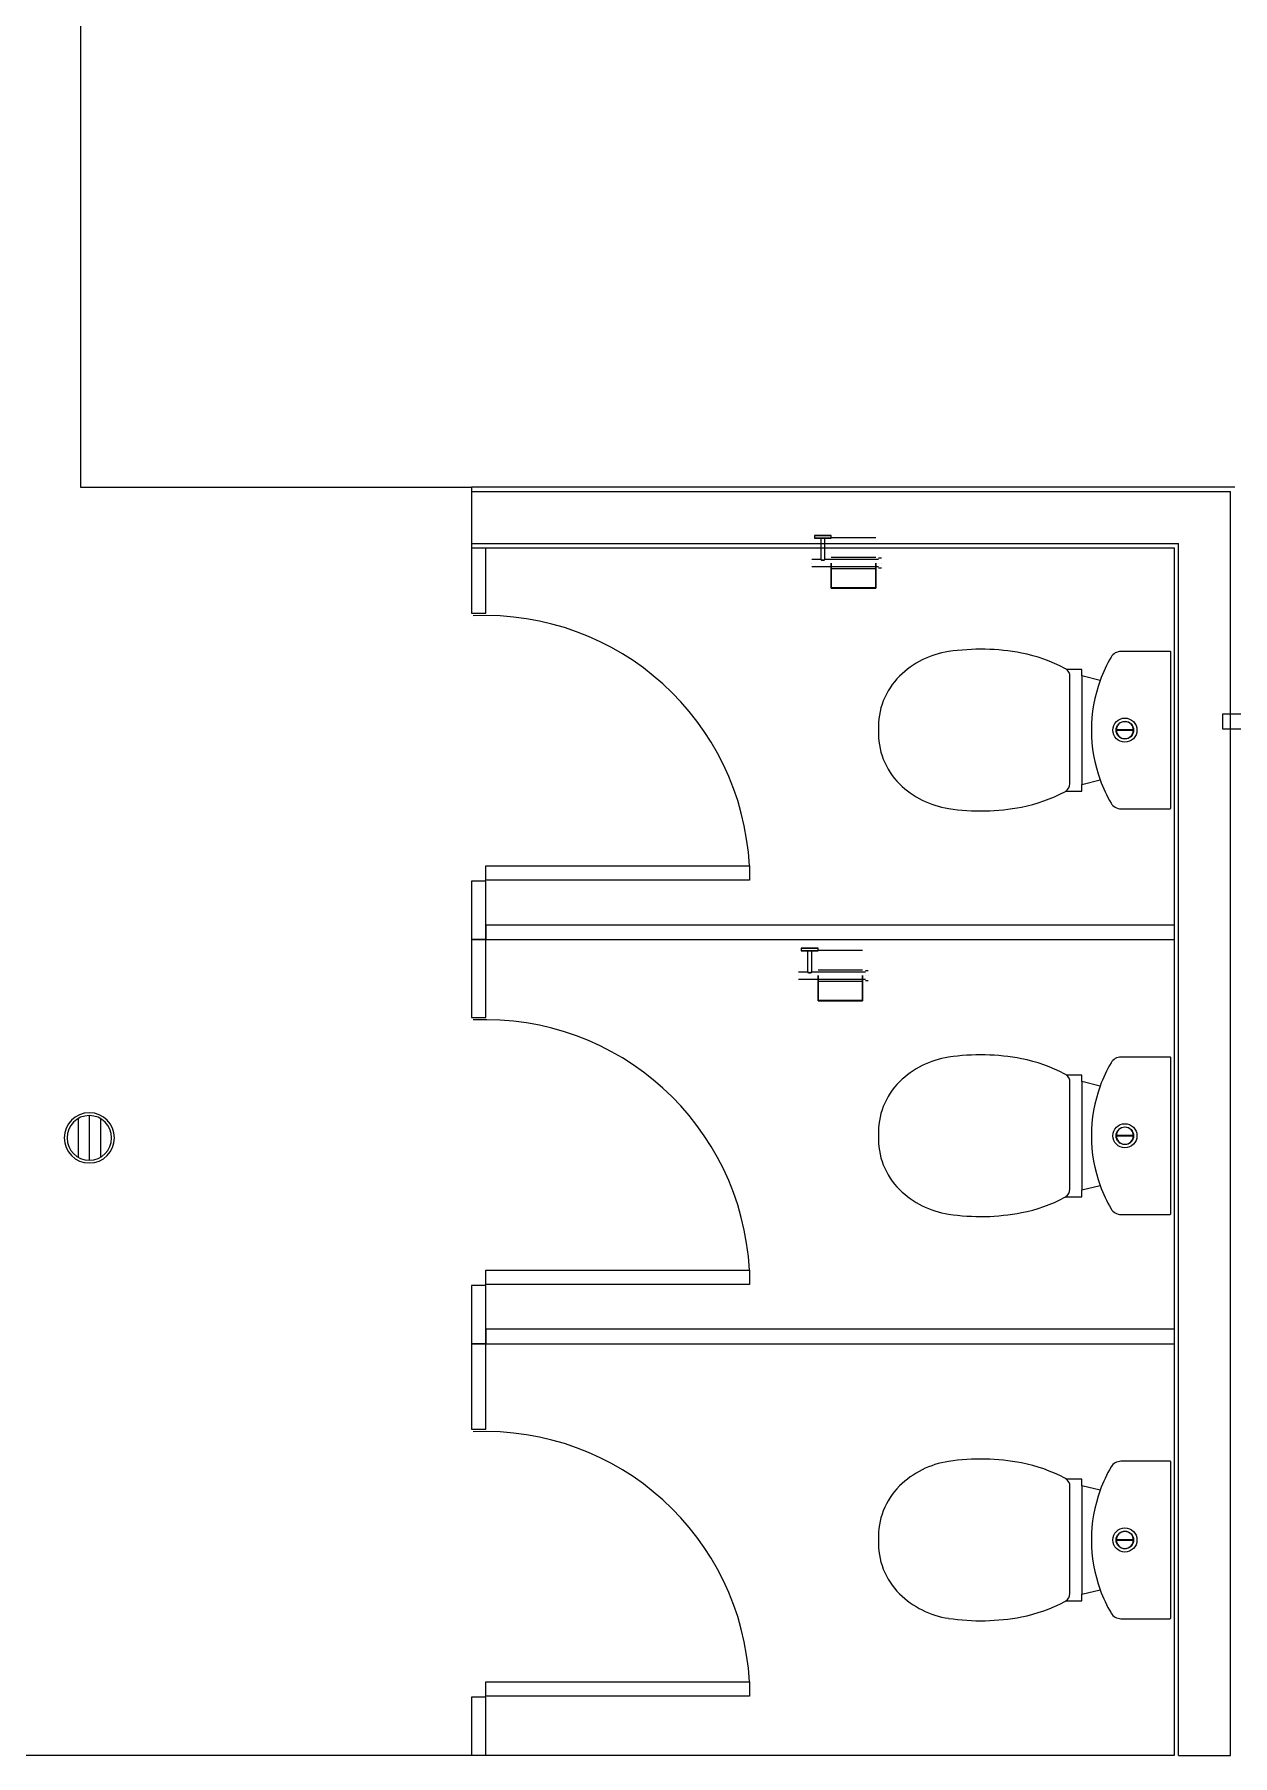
# Model space of a CAD drawing. Header units: millimetres. Extents: x -677815 to 406757, y -145898 to 39000.
# Drawn here: x 265175 to 267903, y 115 to 4034 of the extents above; entities that cross this region are included whole.
import ezdxf

# ---------------------------------------------------------------- set-up
doc = ezdxf.new("R2010")
doc.units = ezdxf.units.MM
doc.header["$LTSCALE"] = 8
for name, color, linetype, lineweight in [('Xref building Toll$0$A-AREA', 8, 'Continuous', 18), ('Xref building Toll$0$A-FLOR', 8, 'Continuous', 25), ('Xref building Toll$0$A-GENM', 8, 'Continuous', 9), ('Xref building Toll$0$A-WALL', 8, 'Continuous', 9), ('Xref building Toll$0$P-SANR-FIXT', 8, 'Continuous', 9), ('Xref building Toll$0$Q-SPCQ', 8, 'Continuous', 9), ('Xref building Toll$0$Q-SPCQ-HDLN', 8, 'Continuous', 9)]:
    doc.layers.add(name, color=color, linetype=linetype, lineweight=lineweight)

# ---------------------------------------------------------------- blocks, each defined once
blk = doc.blocks.new('Xref building Toll$0$TPT - Toilet Partition 02 - Standard-2309394-MASTER GROUND FLOOR')
at = {"layer": 'Xref building Toll$0$A-GENM'}
for p, q in [((66.5, -236), (-66.5, -236)), ((-66.5, -236), (-66.5, -269)), ((-33.5, -269), (-66.5, -269)), ((-66.5, -269), (-66.5, -1835.9)), ((-66.5, -269), (66.5, -269)), ((-33.5, -1835.9), (-33.5, -269)), ((66.5, -269), (66.5, -236)), ((825.5, -236), (676.5, -236)), ((676.5, -236), (676.5, -269)), ((676.5, -269), (825.5, -269))]:
    blk.add_line(p, q, dxfattribs=at)
blk = doc.blocks.new('Xref building Toll$0$Doors - Doors-744022-MASTER GROUND FLOOR')
at = {"layer": 'Xref building Toll$0$Q-SPCQ'}
for p, q in [((1.9, 1468.9), (34.9, 1468.9)), ((1.9, 868.8), (1.9, 1468.9)), ((34.9, 1468.9), (34.9, 868.8)), ((34.9, 868.8), (1.9, 868.8))]:
    blk.add_line(p, q, dxfattribs=at)
at = {"layer": 'Xref building Toll$0$Q-SPCQ-HDLN'}
blk.add_arc((2.4, 1470.4), 602.4, 273.096, 2.588, dxfattribs=at)
blk = doc.blocks.new('Xref building Toll$0$TPT - Toilet Partition 02 - Standard-2255808-MASTER GROUND FLOOR')
at = {"layer": 'Xref building Toll$0$A-GENM'}
for p, q in [((66.5, -236), (-66.5, -236)), ((-66.5, -236), (-66.5, -269)), ((-33.5, -269), (-66.5, -269)), ((-66.5, -269), (-66.5, -1835.9)), ((-66.5, -269), (66.5, -269)), ((-33.5, -1835.9), (-33.5, -269)), ((66.5, -269), (66.5, -236)), ((853.8, -236), (676.5, -236)), ((676.5, -236), (676.5, -269)), ((676.5, -269), (853.8, -269)), ((853.8, -269), (853.8, -236))]:
    blk.add_line(p, q, dxfattribs=at)
blk = doc.blocks.new('Xref building Toll$0$TOI_Suite - Standard-704793-MASTER GROUND FLOOR')
at = {"layer": 'Xref building Toll$0$P-SANR-FIXT'}
for p, q in [((176.8, 0), (-177.5, 0)), ((-179.5, -2), (-179.5, -113.9)), ((178.8, -113.9), (178.8, -2.4)), ((-0.7, -85.8), (-0.7, -105)), ((-0.7, -105), (-0.7, -124.5)), ((0, -105), (0, -85.6)), ((0, -124.1), (0, -105)), ((-113.6, -161.2), (-123.9, -203.2)), ((123.1, -203.2), (112.9, -161.2)), ((-123.9, -203.2), (-138.5, -203.2)), ((-138.5, -203.2), (-138.5, -237.9)), ((-123.9, -203.2), (123.1, -203.2)), ((121.5, -230.1), (-122.7, -230.1)), ((138.3, -203.2), (123.1, -203.2)), ((138.3, -239.2), (138.3, -203.2))]:
    blk.add_line(p, q, dxfattribs=at)
for radius in [27.5, 20]:
    blk.add_circle((-0.4, -105), radius, dxfattribs=at)
for centre, radius, start, end in [((-177.5, -2), 1.98, 89.7414, 180.6225), ((176.8, -2), 1.98, 346.8035, 90.2586), ((-153.5, -113.9), 26, 180, 239.7391), ((-0.4, -105), 19.5, 88.909, 268.8454), ((-0.4, -105), 19.5, 268.8454, 360), ((-0.4, -105), 19.5, 360, 88.909), ((152.8, -113.9), 26, 300.2458, 360), ((-0.4, 148.7), 330, 239.7391, 249.9237), ((-0.4, 148.7), 330, 290.0757, 300.2458), ((-0.4, 148.7), 330, 249.9237, 270.0007), ((-0.4, 148.7), 330, 270.0007, 290.0757), ((-122.7, -250.1), 20, 90, 142.1539), ((121.5, -250.1), 20, 33.0608, 90), ((165, -405.6), 347, 151.8304, 169.1287), ((-102.6, -262.3), 43.4, 145.7143, 151.8304), ((23.6, -304), 131.8, 28.1696, 29.4515), ((-166.1, -405.6), 347, 10.8713, 28.1696), ((309.4, -433.3), 494, 169.1287, 188.5283), ((-310.5, -433.3), 494, 351.4717, 10.8713), ((19.2, -476.8), 200.6, 188.5283, 224.6841), ((-20.4, -476.8), 200.6, 315.3159, 351.4717), ((-7.8, -503.6), 162.6, 224.6841, 272.5413), ((6.6, -503.6), 162.6, 267.4587, 315.3159)]:
    blk.add_arc(centre, radius, start, end, dxfattribs=at)
blk = doc.blocks.new('Xref building Toll$0$TPT - Toilet Partition 02 - Standard-2309440-MASTER GROUND FLOOR')
at = {"layer": 'Xref building Toll$0$A-GENM'}
for p, q in [((66.5, -236), (-66.5, -236)), ((-66.5, -269), (66.5, -269)), ((66.5, -269), (66.5, -236)), ((871.1, -236), (676.5, -236)), ((676.5, -236), (676.5, -269)), ((676.5, -269), (871.1, -269)), ((871.1, -269), (871.1, -236))]:
    blk.add_line(p, q, dxfattribs=at)
blk = doc.blocks.new('Xref building Toll$0$TPT - Toilet Partition 02 - Standard-932682-MASTER GROUND FLOOR')
at = {"layer": 'Xref building Toll$0$A-GENM'}
for p, q in [((66.5, -236), (-66.5, -236)), ((-66.5, -236), (-66.5, -269)), ((-66.5, -236), (-66.5, -236)), ((-66.5, -269), (66.5, -269)), ((-66.5, -269), (-66.5, -269)), ((66.5, -269), (66.5, -236)), ((66.5, -236), (66.5, -236)), ((66.5, -269), (66.5, -269)), ((1133.5, -236), (676.5, -236)), ((676.5, -236), (676.5, -269)), ((676.5, -236), (676.5, -236)), ((676.5, -269), (1133.5, -269)), ((676.5, -269), (676.5, -269)), ((1133.5, -269), (1133.5, -236)), ((1133.5, -236), (1133.5, -236)), ((1133.5, -269), (1133.5, -269))]:
    blk.add_line(p, q, dxfattribs=at)
blk = doc.blocks.new('Xref building Toll$0$Toilet_paper_holder_15507 - Toilet_paper_holder_15507-704795-MASTER GROUND FLOOR')
at = {"layer": 'Xref building Toll$0$A-GENM'}
for p, q in [((274951, 142905.5), (274951, 142899.1)), ((274989.1, 142905.5), (274951, 142905.5)), ((274951, 142905.5), (274989.1, 142905.5)), ((274989.1, 142899.1), (274951, 142899.1)), ((274951, 142899.1), (274989.1, 142899.1)), ((274965.3, 142899.1), (274965.3, 142850.7)), ((274974.8, 142899.1), (274965.3, 142899.1)), ((274965.3, 142899.1), (274974.8, 142899.1)), ((274974.8, 142850.7), (274974.8, 142899.1)), ((274989.1, 142899.1), (274989.1, 142905.5)), ((275090.7, 142899.9), (274989.1, 142899.9)), ((274965.3, 142850.7), (274944.6, 142850.7)), ((275097, 142850.7), (274974.8, 142850.7)), ((275090.7, 142855.5), (274989.1, 142855.5)), ((275103.4, 142853.9), (275097, 142853.9)), ((274944.6, 142842.8), (274944.6, 142842.8)), ((274944.6, 142842.8), (274944.6, 142842.8)), ((274944.6, 142834.8), (275097, 142834.8)), ((274989.1, 142786.4), (274989.1, 142842.8)), ((274989.1, 142842.8), (274989.1, 142842.8)), ((274989.1, 142842.8), (274989.1, 142785.6)), ((274989.1, 142842.8), (274989.1, 142842.8)), ((274989.1, 142842.8), (274989.1, 142842.8)), ((274989.1, 142830.1), (275090.7, 142830.1)), ((275090.7, 142785.6), (275090.7, 142842.8)), ((275090.7, 142842.8), (275090.7, 142842.8)), ((275090.7, 142842.8), (275090.7, 142786.4)), ((275090.7, 142842.8), (275090.7, 142842.8)), ((275090.7, 142842.8), (275090.7, 142842.8)), ((275097, 142842.8), (275097, 142842.8)), ((275097, 142842.8), (275097, 142842.8)), ((275097, 142842.8), (275097, 142842.8)), ((275097, 142842.8), (275097, 142842.8)), ((275097, 142831.7), (275103.4, 142831.7)), ((275103.4, 142842.8), (275103.4, 142842.8)), ((275103.4, 142842.8), (275103.4, 142842.8)), ((274989.1, 142785.6), (274989.1, 142786.4)), ((274989.1, 142786.4), (274989.1, 142786.4)), ((275090.7, 142786.4), (274989.1, 142786.4)), ((275090.7, 142786.4), (274989.1, 142786.4)), ((274989.1, 142785.6), (274989.1, 142785.6)), ((274989.1, 142785.6), (275090.7, 142785.6)), ((275090.7, 142786.4), (275090.7, 142786.4)), ((275090.7, 142786.4), (275090.7, 142785.6)), ((275090.7, 142785.6), (275090.7, 142785.6))]:
    blk.add_line(p, q, dxfattribs=at)
for points in [[(274965.3, 142850.7), (274965.3, 142850.7), (274965.3, 142850.7), (274965.4, 142850.6), (274965.6, 142850.6), (274965.7, 142850.5), (274965.9, 142850.4), (274966.1, 142850.2), (274966.3, 142850.2), (274966.4, 142850.1), (274966.5, 142850), (274966.7, 142850), (274967, 142849.8), (274967.2, 142849.7), (274967.5, 142849.6), (274967.6, 142849.6), (274967.8, 142849.5), (274968.1, 142849.4), (274968.4, 142849.3), (274968.8, 142849.3), (274969.2, 142849.2), (274969.6, 142849.2), (274970, 142849.1), (274970.5, 142849.2), (274970.9, 142849.2), (274971.3, 142849.3), (274971.7, 142849.3), (274972, 142849.4), (274972.3, 142849.5), (274972.4, 142849.6), (274972.6, 142849.6), (274972.8, 142849.7), (274973.1, 142849.8), (274973.3, 142850), (274973.5, 142850), (274973.7, 142850.1), (274973.8, 142850.2), (274974, 142850.2), (274974.1, 142850.4), (274974.3, 142850.5), (274974.5, 142850.6), (274974.6, 142850.6), (274974.8, 142850.7), (274974.8, 142850.7), (274974.8, 142850.7)], [(274974.8, 142850.7), (274974.8, 142850.7), (274974.8, 142850.7), (274974.6, 142850.6), (274974.5, 142850.6), (274974.3, 142850.5), (274974.1, 142850.4), (274974, 142850.2), (274973.8, 142850.2), (274973.7, 142850.1), (274973.5, 142850), (274973.3, 142850), (274973.1, 142849.8), (274972.8, 142849.7), (274972.6, 142849.6), (274972.4, 142849.6), (274972.3, 142849.5), (274972, 142849.4), (274971.7, 142849.3), (274971.3, 142849.3), (274970.9, 142849.2), (274970.5, 142849.2), (274970, 142849.1), (274969.6, 142849.2), (274969.2, 142849.2), (274968.8, 142849.3), (274968.4, 142849.3), (274968.1, 142849.4), (274967.8, 142849.5), (274967.6, 142849.6), (274967.5, 142849.6), (274967.2, 142849.7), (274967, 142849.8), (274966.7, 142850), (274966.5, 142850), (274966.4, 142850.1), (274966.3, 142850.2), (274966.1, 142850.2), (274965.9, 142850.4), (274965.7, 142850.5), (274965.6, 142850.6), (274965.4, 142850.6), (274965.3, 142850.7), (274965.3, 142850.7), (274965.3, 142850.7)]]:
    blk.add_open_spline(points, degree=3, knots=[0, 0, 0, 0, 0.055556, 0.083333, 0.111111, 0.138889, 0.166667, 0.194444, 0.208333, 0.222222, 0.236111, 0.25, 0.277778, 0.305556, 0.319444, 0.333333, 0.347222, 0.361111, 0.388889, 0.416667, 0.444444, 0.472222, 0.5, 0.527778, 0.555556, 0.583333, 0.611111, 0.638889, 0.652778, 0.666667, 0.680556, 0.694444, 0.722222, 0.75, 0.763889, 0.777778, 0.791667, 0.805556, 0.833333, 0.861111, 0.888889, 0.916667, 0.944444, 1, 1, 1, 1], dxfattribs=at)
blk = doc.blocks.new('Xref building Toll$0$Floor_Drain_-_Small_3955 - 4_ Diameter-2174406-MASTER GROUND FLOOR')
at = {"layer": 'Xref building Toll$0$P-SANR-FIXT'}
for p, q in [((-25.4, 44), (-25.4, -44)), ((0, 50.8), (0, -50.8)), ((25.4, 44), (25.4, -44))]:
    blk.add_line(p, q, dxfattribs=at)
for start, end in [(360, 180), (180, 360)]:
    blk.add_arc((0, 0), 50.8, start, end, dxfattribs=at)
blk = doc.blocks.new('Xref building Toll$0$building block 28092016')
at = {"layer": 'Xref building Toll$0$A-AREA'}
for p, q in [((987829.6, -667269.5), (987829.6, -668496.5)), ((987829.6, -668496.5), (988719.7, -668496.5))]:
    blk.add_line(p, q, dxfattribs=at)
at = {"layer": 'Xref building Toll$0$A-FLOR'}
for radius, start, end in [(57.1, 0, 180), (57.2, 180, 0)]:
    blk.add_arc((987849.6, -669978), radius, start, end, dxfattribs=at)
at = {"layer": 'Xref building Toll$0$A-WALL', "lineweight": 18}
for p, q in [((990457.6, -668496.5), (988719.7, -668496.5)), ((988719.7, -668496.5), (988719.7, -668634.5)), ((988719.7, -668634.5), (990319.6, -668634.5)), ((990319.6, -668634.5), (990319.6, -671384.5)), ((990319.6, -671384.5), (985379.6, -671384.5))]:
    blk.add_line(p, q, dxfattribs=at)
at = {"layer": 'Xref building Toll$0$A-WALL'}
for p, q in [((988719.7, -668506.5), (990447.6, -668506.5)), ((990447.6, -671384.5), (990447.6, -668506.5)), ((988719.7, -668624.5), (990329.6, -668624.5)), ((990329.6, -671384.5), (990329.6, -668624.5)), ((990329.6, -671384.5), (990447.6, -671384.5))]:
    blk.add_line(p, q, dxfattribs=at)
at = {"layer": 'Xref building Toll$0$A-GENM'}
for name, p in [('Xref building Toll$0$Toilet_paper_holder_15507 - Toilet_paper_holder_15507-704795-MASTER GROUND FLOOR', (714549.7, -811511.9)), ('Xref building Toll$0$TPT - Toilet Partition 02 - Standard-932682-MASTER GROUND FLOOR', (990496.2, -668777.5)), ('Xref building Toll$0$Toilet_paper_holder_15507 - Toilet_paper_holder_15507-704795-MASTER GROUND FLOOR', (714519.6, -812451.3))]:
    blk.add_blockref(name, p, dxfattribs=at)
at = {"layer": 'Xref building Toll$0$A-GENM', "rotation": 90}
for name, p in [('Xref building Toll$0$TPT - Toilet Partition 02 - Standard-2309394-MASTER GROUND FLOOR', (988483.7, -669459.9)), ('Xref building Toll$0$TPT - Toilet Partition 02 - Standard-2255808-MASTER GROUND FLOOR', (988483.7, -670380.3)), ('Xref building Toll$0$TPT - Toilet Partition 02 - Standard-2309440-MASTER GROUND FLOOR', (988483.7, -671317.9))]:
    blk.add_blockref(name, p, dxfattribs=at)
at = {"layer": 'Xref building Toll$0$P-SANR-FIXT', "rotation": 270}
for p in [(990312.4, -669050), (990312.4, -669973.6), (990312.4, -670894)]:
    blk.add_blockref('Xref building Toll$0$TOI_Suite - Standard-704793-MASTER GROUND FLOOR', p, dxfattribs=at)
at = {"layer": 'Xref building Toll$0$P-SANR-FIXT'}
blk.add_blockref('Xref building Toll$0$Floor_Drain_-_Small_3955 - 4_ Diameter-2174406-MASTER GROUND FLOOR', (987849.6, -669978), dxfattribs=at)
at = {"layer": 'Xref building Toll$0$Q-SPCQ', "rotation": 90}
for p in [(990221.5, -669393.5), (990221.5, -670313.8), (990221.5, -671251.5)]:
    blk.add_blockref('Xref building Toll$0$Doors - Doors-744022-MASTER GROUND FLOOR', p, dxfattribs=at)
blk = doc.blocks.new('Xref building Toll')
blk.add_blockref('Xref building Toll$0$building block 28092016', (-722549.6, 671499.5))

msp = doc.modelspace()

# ---------------------------------------------------------------- block references
msp.add_blockref('Xref building Toll', (0, 0))

doc.saveas('drawing.dxf')
